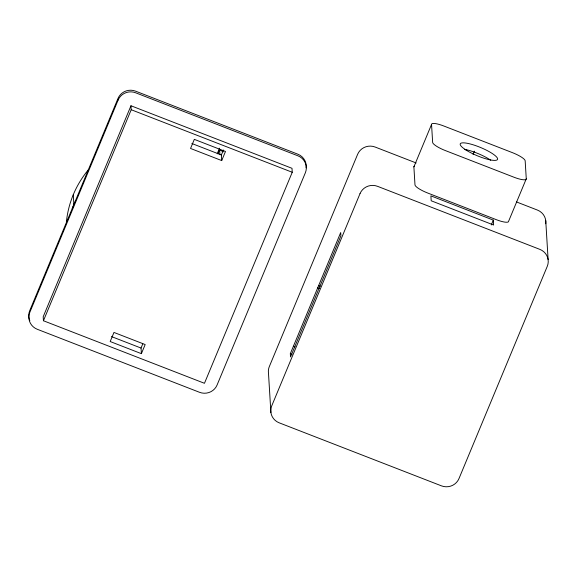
<?xml version="1.0" encoding="UTF-8"?>
<svg xmlns="http://www.w3.org/2000/svg" width="577" height="577" viewBox="0 0 577 577"><rect width="100%" height="100%" fill="white"/><g stroke="black" fill="none" stroke-linecap="round" stroke-linejoin="round"><path stroke-width="0.87" d="M130.972 105.757L43.188 316.78L43.434 320.747L204.46 383.294L292.243 172.271L291.998 168.311L130.972 105.757L131.21 109.724L43.434 320.747M217.212 153.77L219.527 148.202M217.976 153.814L219.628 149.832L223.328 151.852M141.387 353.658L145.173 344.556L113.965 332.439L110.185 341.534L141.387 353.658L141.048 348.061L142.764 343.928M221.712 160.572L225.492 151.477L194.326 139.367L190.54 148.462L221.712 160.572L221.366 154.968L223.429 150.006M290.325 353.665L340.704 232.538L340.906 235.813L290.519 356.939L290.325 353.665L291.984 354.314M413.889 166.883L431.546 124.43A13.466 2.964 22.6 0 1 443.828 126.01L512.484 152.674A13.466 2.964 22.6 0 1 525.164 160.795L526.267 178.805L508.611 221.251A13.466 2.964 22.6 0 1 496.328 219.678L427.672 193.014A13.466 2.964 22.6 0 1 414.986 184.885L413.889 166.883A13.466 2.964 22.6 0 1 414.264 166.198M473.053 154.434L474.417 151.145M491.287 224.958L493.306 220.104L430.896 195.863L431.192 200.774L493.609 225.016L493.306 220.104M416.14 162.959L375.151 147.041A13.466 13.062 -3.5 0 0 357.625 154.319L269.336 366.554A13.466 13.062 -3.5 0 0 268.493 373.269L270.894 412.555M516.516 201.95L537.425 210.071A13.466 13.062 -3.5 0 1 545.748 223.746M131.21 109.724L292.243 172.271M191.838 143.5L221.366 154.968M318.634 285.601L320.3 286.242M317.703 287.836L319.369 288.478M293.412 346.236L295.078 346.885M111.484 336.579L141.048 348.061M545.719 220.335L548.121 259.628M431.546 124.43L432.649 142.44A13.466 2.964 22.6 0 0 445.329 150.561L513.984 177.233A13.466 2.964 22.6 0 0 526.267 178.805M219.628 149.832L219.931 154.744M73.272 194.723L73.87 204.547M306.135 167.849A13.466 13.062 -3.5 0 0 297.819 154.182L135.545 91.144A13.466 13.062 -3.5 0 0 118.011 98.429L29.73 310.664A13.466 13.062 -3.5 0 0 29.816 320.661M72.269 208.658A100.989 97.946 -3.5 0 1 74.923 202.116M66.377 222.116A100.989 97.946 -3.5 0 1 88.483 169.645M464.362 149.292A20.195 4.443 22.6 0 1 490.746 160.24M118.112 100.066L29.831 312.301A13.466 13.062 -3.5 0 0 37.267 329.272L199.548 392.31A13.466 13.062 -3.5 0 0 217.075 385.032L305.356 172.79A13.466 13.062 -3.5 0 0 297.92 155.819L135.638 92.782A13.466 13.062 -3.5 0 0 118.112 100.066M360.026 193.605L271.745 405.847A13.466 13.062 -3.5 0 0 279.181 422.818L441.455 485.856A13.466 13.062 -3.5 0 0 458.989 478.571L547.27 266.336A13.466 13.062 -3.5 0 0 539.834 249.365L377.553 186.328A13.466 13.062 -3.5 0 0 360.026 193.605M465.877 149.948A20.195 4.443 22.6 0 0 497.071 159.916A20.195 4.443 22.6 0 0 473.767 144.993A20.195 4.443 22.6 0 0 465.877 149.948"/></g></svg>
